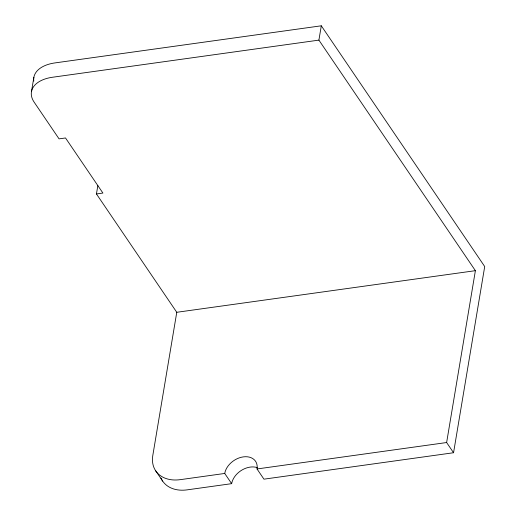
<?xml version="1.0" encoding="UTF-8"?>
<svg xmlns="http://www.w3.org/2000/svg" width="516" height="516" viewBox="0 0 516 516"><rect width="100%" height="100%" fill="white"/><g stroke="black" fill="none" stroke-linecap="round" stroke-linejoin="round"><path stroke-width="0.77" d="M31.47 91.642L33.869 77.323M33.798 81.102A35.456 20.337 9.5 0 1 54.96 62.913L321.3 25.8L484.711 266.553L453.558 452.738L263.94 479.164L257.02 468.96A17.725 12.739 -34.2 0 0 243.275 456.886A17.725 12.739 -34.2 0 0 224.731 473.456L180.29 479.654A35.456 25.477 -34.2 0 1 152.8 455.505L176.769 312.29L96.447 193.952L97.834 185.663M453.558 452.738L446.63 442.535L475.391 270.674L318.907 40.119L321.3 25.8M318.907 40.119L52.568 77.239A35.456 20.337 9.5 0 0 34.133 102.142L59.056 138.862L65.513 137.966L102.903 193.055L96.447 193.952M176.769 312.29L475.391 270.674M257.02 468.96L446.63 442.535M257.265 467.631A17.725 12.739 -34.2 0 0 231.658 483.66L187.218 489.852A35.456 25.477 -34.2 0 1 160.973 478.003M224.731 473.456L231.658 483.66M155.742 470.908L162.669 481.106"/></g></svg>
